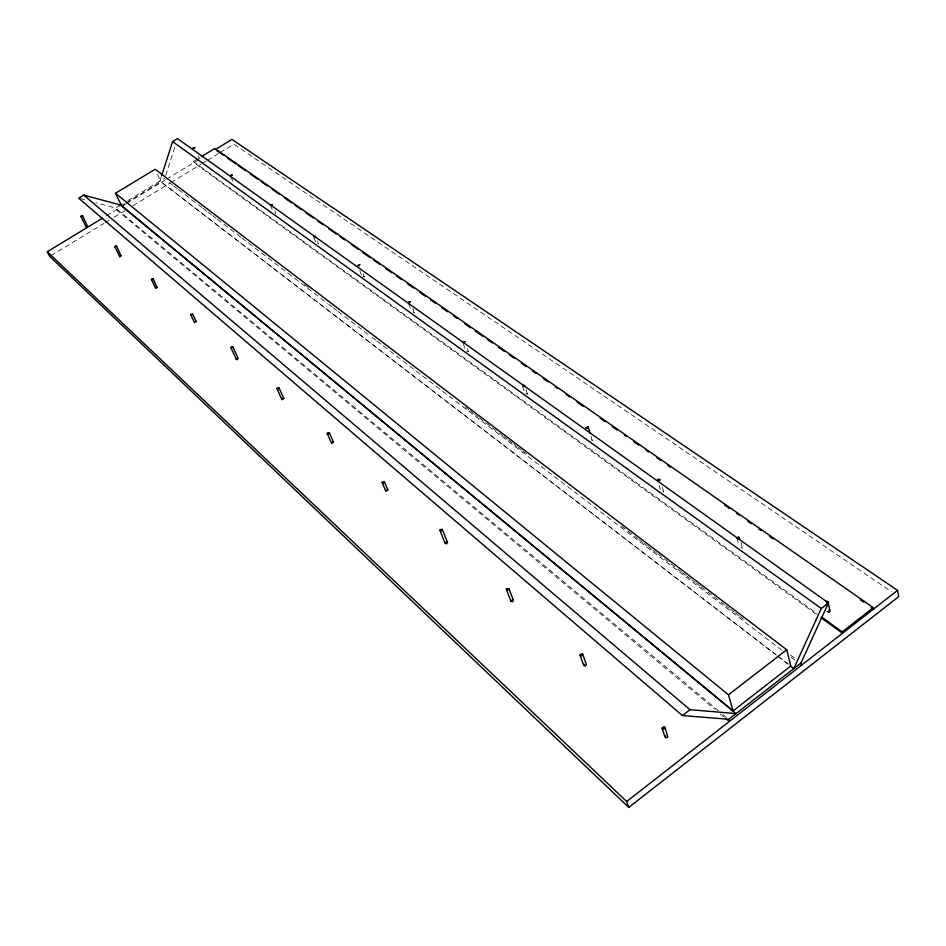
<?xml version="1.0" encoding="UTF-8"?>
<svg xmlns="http://www.w3.org/2000/svg" width="946" height="946" viewBox="0 0 946 946"><rect width="100%" height="100%" fill="white"/><g stroke="black" fill="none" stroke-linecap="round" stroke-linejoin="round"><path stroke-width="0.71" stroke-dasharray="4.73 3.55" d="M592.279 440.895L591.037 436.189M527.478 394.376L526.118 389.551M468.341 351.924L467.419 348.554M414.147 313.02L412.704 308.372M364.305 277.237L363.359 274.021M275.724 213.654L274.813 210.686M161.222 176.985L159.909 181.064L776.264 655.093M165.704 175.365L174.915 146.772M120.544 205.01L115.554 208.037L95.688 202.74M127.876 200.552L164.829 178.085M816.209 614.202L193.788 162.617L193.315 161.565L199.287 157.935M121.514 205.684L125.203 203.437M126.433 202.681L160.915 181.703L788.432 664.234M106.33 215.83L120.166 207.411M121.407 206.666L125.215 204.348M126.421 203.603L165.597 179.764M166.614 179.149L200.954 158.266M51.025 255.657L104.013 223.362M105.266 222.594L109.05 220.288M114.099 217.213L125.451 210.284M133.019 205.672L169.606 183.37M170.871 182.602L201.143 164.155M202.409 163.386L206.193 161.08M207.458 160.312L218.81 153.382M220.075 152.613L233.946 144.159L891.38 591.664M198.317 158.514L199.547 158.408L198.353 155.712M362.909 276.74L364.399 276.67M466.733 351.321L468.4 351.273M525.74 393.713L527.525 393.69M80.079 198.565L87.174 200.457M317.832 243.489L318.412 243.69L317.407 241.195M413.556 312.168L414.23 312.417M591.451 439.819L592.291 440.15M662.649 490.903L663.584 492.086M741.357 547.379L742.421 548.68M193.315 161.565L817.096 613.694M304.494 284.557L309.188 288.128M465.29 407.123L468.814 409.807M469.985 410.706L473.508 413.39M474.679 414.277L478.203 416.961M479.386 417.86L502.858 435.751M504.029 436.65L507.553 439.334M508.723 440.233L512.247 442.917M513.418 443.804L516.942 446.488M518.112 447.387L521.636 450.071M522.807 450.97L526.331 453.654M621.404 526.118L637.829 538.641M638.999 539.539L642.523 542.224M643.694 543.122L647.218 545.807M648.4 546.693L651.912 549.378M653.095 550.276L656.607 552.961M657.789 553.859L681.262 571.751M682.433 572.649L685.956 575.322M687.127 576.22L690.651 578.905M691.822 579.803L695.345 582.488M696.516 583.375L700.04 586.059M701.211 586.958L724.683 604.849M725.854 605.747L729.378 608.432M730.56 609.33L734.072 612.015M735.255 612.902L738.767 615.586M739.949 616.485L743.461 619.169M790.418 654.951L796.284 659.433M169.121 182.46L172.633 185.144M173.816 186.043L177.328 188.727M178.51 189.626L197.276 203.946M198.447 204.844L201.971 207.529M203.142 208.427L206.666 211.112M207.836 212.01L211.36 214.695M212.531 215.593L216.055 218.278M217.225 219.176L240.686 237.091M241.857 237.99L327.505 303.37M328.688 304.257L332.2 306.953M333.382 307.84L336.894 310.536M338.065 311.423L370.927 336.504M372.097 337.403L375.609 340.087M376.792 340.986L781.562 649.985M790.951 657.151L795.645 660.734M777.435 656.004L789.13 664.991M718.499 710.801L115.554 208.037L116.382 209.716L714.597 709.169M723.028 714.585L726.433 717.411M720.261 713.899L723.655 716.737M157.462 174.241L160.915 181.703M230.907 176.867L233.012 181.738M270.414 205.116L272.483 210.059M314.001 238.085L315.515 241.821M359.835 270.698L361.396 274.671M408.613 303.666L411.155 310.394M463.315 343.788L465.763 350.611M522.464 386.145L524.794 393.028M659.137 485.44L660.296 489.401M662.413 487.296L663.56 491.27M736.981 538.073L739.039 545.972M741.002 542.531L742.362 547.805"/><path stroke-width="1.42" d="M588.128 426.953L587.253 428.302L585.74 427.698L588.128 426.953L590.209 433.552M582.712 654.206L581.731 655.909L580.004 655.034L581.755 653.721L582.712 654.206L586.366 664.447L585.385 666.15L583.658 665.263L580.004 655.034M513.359 600.272L512.377 601.845L510.805 601.065L506.358 589.453L506.914 588.589L508.924 588.66L513.359 600.272L512.484 599.847M508.924 588.66L507.931 590.233L506.358 589.453M447.517 542.401L446.547 543.855L445.105 543.158L439.89 530.257L440.434 529.453L442.314 529.5L447.517 542.401L446.725 542.023M442.314 529.5L441.333 530.954L439.89 530.257M387.848 489.957L385.897 491.293L382.125 482.578L382.657 481.833L384.419 481.845L387.848 489.957L387.103 489.602M384.419 481.845L383.449 483.205L382.125 482.578M333.5 442.184L331.632 443.449L327.198 433.505L327.73 432.807L329.385 432.807L333.5 442.184L332.826 441.877M329.385 432.807L328.428 434.06L327.198 433.505M283.812 398.514L282.003 399.709L276.93 388.581L277.45 387.931L279.023 387.907L283.812 398.514L283.185 398.231M279.023 387.907L278.065 389.09L276.93 388.581M232.74 346.662L231.805 347.773L230.729 347.312L232.74 346.662L238.203 358.416L237.28 359.539L236.453 359.551L230.729 347.312M196.189 321.486L194.498 322.562L190.761 314.746L191.269 314.167L192.677 314.107L196.189 321.486L195.633 321.262M192.677 314.107L191.766 315.16L190.761 314.746M157.355 287.359L155.723 288.388L151.372 279.437L151.868 278.881L153.217 278.822L156.835 287.146M153.217 278.822L151.561 279.85M161.66 175.625L172.61 141.581L177.541 138.601L828.448 602.933L800.978 663.004L728.704 719.303L682.421 715.554L78.66 198.187L83.756 195.113L120.544 205.01L736.047 713.58L690.024 709.701L83.756 195.113M121.372 255.727L119.775 256.709L114.833 246.67L115.317 246.149L116.595 246.078L120.875 255.526M116.595 246.078L114.998 247.06M87.919 226.319L86.37 227.253L80.989 216.563L81.321 215.7L82.538 215.617L87.458 226.141M82.538 215.617L80.989 216.563M828.448 602.933L821.246 608.491L793.812 668.586L790.3 665.889M664.908 736.863L662.034 728.077L663.867 726.67L664.92 727.214L667.805 737.076L665.511 737.762L665.452 735.834M583.658 665.263L584.214 664.328M510.805 601.065L511.348 600.19M445.105 543.158L445.649 542.354M281.731 399.188L282.251 398.526M236.204 359.078L236.725 358.451M313.493 236.843L315.373 236.216L314.545 237.21M120.095 255.798L119.775 256.709M86.701 226.401L86.37 227.253M102.558 218.124L47.3 251.754L49.76 256.425L628.794 807.399L898.7 596.642L897.541 590.363L231.924 139.405L215.605 149.35M733.079 710.919L790.773 666.031L786.729 649.748L155.156 169.263L115.507 193.268L121.514 205.684L733.079 710.919L728.491 694.837L115.507 193.268M820.986 617.667L842.484 633.264L842.188 631.881L873.288 607.651L214.813 148.487L201.675 156.48M628.794 807.399L626.666 801.487L897.541 590.363M728.491 694.837L786.729 649.748M827.111 603.241L827.939 601.538L825.586 601.443M682.421 715.554L690.024 709.701M738.791 538.818L739.701 538.132L738.637 536.831L736.981 538.073L737.573 538.794M523.859 386.678L524.723 385.424L522.937 385.448M119.255 205.79L121.715 204.301M828.862 610.17L830.068 611.601L829.122 612.334L827.147 611.483M216.492 150.39L223.753 155.451M227.383 157.994L235.85 163.906M238.274 165.585L245.534 170.658M250.371 174.04L257.631 179.101M261.262 181.644L267.316 185.865M272.152 189.247L279.413 194.308M284.249 197.69L291.51 202.751M295.14 205.294L301.195 209.515M306.031 212.897L313.292 217.958M318.14 221.34L322.976 224.722M329.031 228.944L336.291 234.005M339.921 236.547L344.758 239.917M352.018 244.99L358.073 249.212M362.909 252.594L370.17 257.655M373.8 260.197L379.854 264.419M385.897 268.64L391.951 272.862M396.788 276.244L401.636 279.626M407.679 283.847L413.733 288.069M419.788 292.29L425.83 296.512M430.678 299.894L435.515 303.276M441.569 307.497L447.612 311.719M453.666 315.94L457.296 318.483M464.557 323.544L470.611 327.765M475.448 331.147L482.708 336.22M487.545 339.59L492.393 342.972M498.436 347.194L504.49 351.415M509.326 354.797L514.175 358.179M521.435 363.24L526.272 366.622M532.326 370.844L535.956 373.386M543.217 378.447L548.053 381.829M555.314 386.89L557.738 388.581M566.205 394.494L569.835 397.036M577.095 402.097L583.15 406.319M600.083 418.144L604.932 421.526M612.192 426.599L617.029 429.981M624.289 435.042L626.701 436.733M633.962 441.806L638.81 445.176M646.071 450.249L648.483 451.94M656.962 457.852L660.592 460.383M667.852 465.456L670.265 467.135M724.719 505.152L729.567 508.534M736.828 513.595L739.24 515.286M747.718 521.199L751.349 523.729M758.609 528.802L761.022 530.493M769.5 536.406L773.13 538.936M860.257 599.752L863.887 602.295M871.148 607.356L873.56 609.047L873.288 607.651M172.61 141.581L821.246 608.491M821.873 617.159L842.188 631.881M725.925 718.629L729.319 721.467L728.704 719.303M47.3 251.754L626.666 801.487M662.034 728.077L663.926 729.07L664.92 727.214M800.978 663.004L801.51 665.204M827.939 601.538L829.949 610.643M464.971 341.731L464.119 342.901L462.819 342.428L464.971 341.731M410.174 301.644L409.311 302.755L408.104 302.318L410.174 301.644M359.716 264.75L358.865 265.791L357.742 265.4L359.716 264.75M272.223 204.513L271.396 205.448L270.414 205.116L272.223 204.513M232.125 175.057L230.375 175.649L232.125 175.057M194.77 147.611L193.09 148.179L194.77 147.611M658.085 479.338L658.12 480.793L660.142 480.166L660.119 479.362L658.085 479.338"/></g></svg>
